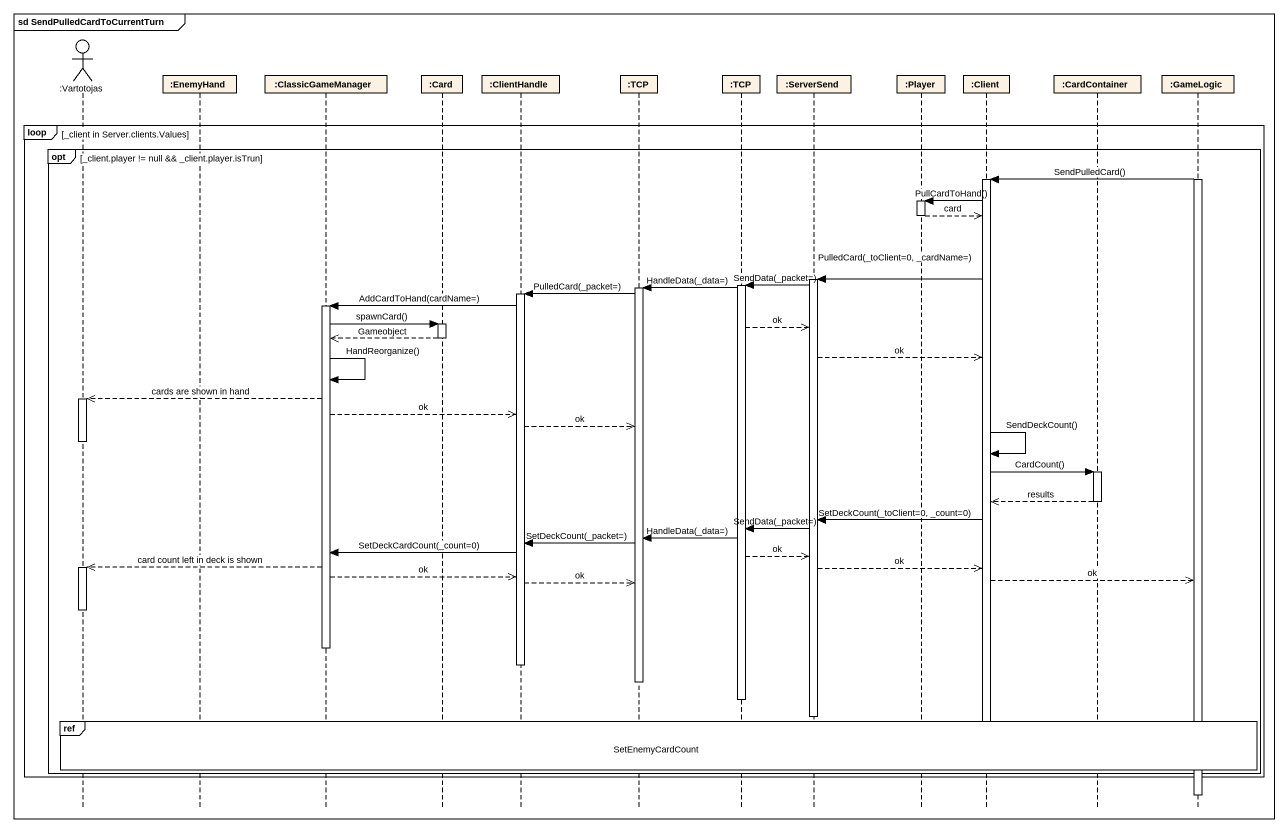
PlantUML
@startuml
mainframe sd SendPulledCardToCurrentTurn
hide footbox
actor ":Vartotojas" as Vartotojas
participant ":EnemyHand" as EnemyHand
participant ":ClassicGameManager" as ClassicGameManager
participant ":Card" as Card_
participant ":ClientHandle" as ClientHandle
participant ":TCP" as TCP
participant ":TCP" as TCP_2
participant ":ServerSend" as ServerSend
participant ":Player" as Player
participant ":Client" as Client
participant ":CardContainer" as CardContainer
participant ":GameLogic" as GameLogic

loop _client in Server.clients.Values
  opt _client.player != null && _client.player.isTrun
    activate GameLogic
    GameLogic -> Client : SendPulledCard()
    activate Client
    Client -> Player : PullCardToHand()
    activate Player
    Player -->> Client : card
    deactivate Player
    Client -> ServerSend : PulledCard(_toClient=0, _cardName=)
    activate ServerSend
    ServerSend -> TCP_2 : SendData(_packet=)
    activate TCP_2
    TCP_2 -> TCP : HandleData(_data=)
    activate TCP
    TCP -> ClientHandle : PulledCard(_packet=)
    activate ClientHandle
    ClientHandle -> ClassicGameManager : AddCardToHand(cardName=)
    activate ClassicGameManager
    ClassicGameManager -> Card_ : spawnCard()
    activate Card_
    TCP_2 -->> ServerSend : ok
    Card_ -->> ClassicGameManager : Gameobject
    deactivate Card_
    ServerSend -->> Client : ok
    ClassicGameManager -> ClassicGameManager : HandReorganize()
    ClassicGameManager -->> Vartotojas : cards are shown in hand
    activate Vartotojas
    ClassicGameManager -->> ClientHandle : ok
    ClientHandle -->> TCP : ok
    deactivate Vartotojas
    Client -> Client : SendDeckCount()
    Client -> CardContainer : CardCount()
    activate CardContainer
    CardContainer -->> Client : results
    deactivate CardContainer
    Client -> ServerSend : SetDeckCount(_toClient=0, _count=0)
    ServerSend -> TCP_2 : SendData(_packet=)
    TCP_2 -> TCP : HandleData(_data=)
    TCP -> ClientHandle : SetDeckCount(_packet=)
    ClientHandle -> ClassicGameManager : SetDeckCardCount(_count=0)
    TCP_2 -->> ServerSend : ok
    ClassicGameManager -->> Vartotojas : card count left in deck is shown
    activate Vartotojas
    ServerSend -->> Client : ok
    ClassicGameManager -->> ClientHandle : ok
    Client -->> GameLogic : ok
    ClientHandle -->> TCP : ok
    deactivate Vartotojas
    deactivate ClassicGameManager
    deactivate ClientHandle
    deactivate TCP
    deactivate TCP_2
    deactivate ServerSend
    ref over Vartotojas, EnemyHand, ClassicGameManager, Card_, ClientHandle, TCP, TCP_2, ServerSend, Player, Client, CardContainer, GameLogic : SetEnemyCardCount
    deactivate Client
  end
end
deactivate GameLogic
@enduml
